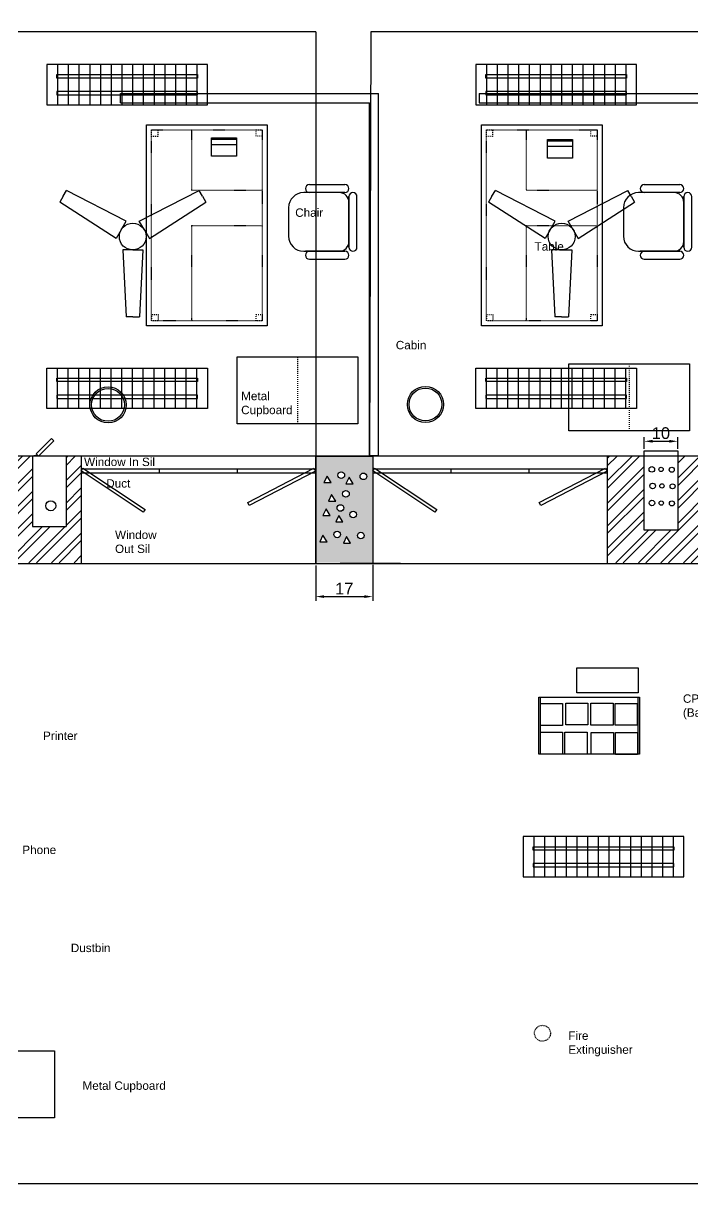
# Model space of a CAD drawing. Header units: inches. Extents: x 5333 to 6203, y 4449 to 5023.
# Drawn here: x 5533.9 to 5733.7, y 4449.1 to 4795.4 of the extents above; entities that cross this region are included whole.
import ezdxf

# ---------------------------------------------------------------- set-up
doc = ezdxf.new("R2010")
doc.units = ezdxf.units.IN
doc.header["$LTSCALE"] = 0.01
doc.linetypes.add('ACAD_ISO03W100', pattern=[30, 12, -18])
for name, color, linetype in [('beam', 34, 'Continuous'), ('dimensions', 241, 'Continuous'), ('door cupboard window gate', 30, 'Continuous'), ('fan', 200, 'Continuous'), ('furniture', 120, 'Continuous'), ('hatch beams', 100, 'Continuous'), ('hatch brick ball', 31, 'Continuous'), ('hatch pillar', 20, 'Continuous'), ('legends', 13, 'Continuous'), ('naming', 157, 'Continuous'), ('new block', 10, 'Continuous'), ('others', 200, 'Continuous'), ('pillars', 130, 'Continuous'), ('walls', 14, 'Continuous'), ('wood', 44, 'Continuous')]:
    doc.layers.add(name, color=color, linetype=linetype)
doc.layers.add('computer', color=7, linetype='Continuous', true_color=0x9fb01c)
doc.layers.add('conduits ed', color=7, linetype='Continuous', true_color=0x00956e)
doc.styles.add('Annotative', font='arial.ttf')
doc.styles.get("Standard").update_dxf_attribs({"font": 'arial.ttf'})
doc.dimstyles.new('ISO-25', dxfattribs={"dimtxt": 3.5, "dimasz": 2.5, "dimexe": 1.25, "dimexo": 0.625, "dimtad": 1, "dimdsep": 46, "dimtxsty": 'Annotative', "dimcen": 2.5, "dimadec": 0, "dimazin": 0, "dimtfac": 1, "dimtmove": 0, "dimatfit": 3, "dimfxl": 1, "dimarcsym": 0})

# ---------------------------------------------------------------- blocks, each defined once
blk = doc.blocks.new('*U2')
at = {"layer": 'fan'}
for p, q in [((0, 10), (-3, 10)), ((-3, 10), (-2, -10)), ((0, 10), (3, 10)), ((3, 10), (2, -10)), ((0, -10), (-2, -10)), ((0, -10), (2, -10))]:
    blk.add_line(p, q, dxfattribs=at)
blk = doc.blocks.new('*U3')
at = {"layer": 'fan', "color": 0, "linetype": 'ByBlock', "lineweight": -2, "transparency": 16777216}
for p, rotation in [((5427.43, 4874.12), 240), ((5451.68, 4874.12), 120)]:
    blk.add_blockref('*U2', p, dxfattribs=dict(at, rotation=rotation))
blk.add_blockref('*U2', (5439.56, 4853.12), dxfattribs=at)
blk = doc.blocks.new('fan')
at = {"layer": 'fan'}
blk.add_circle((5439.56, 4867.12), 4, dxfattribs=at)
blk.add_blockref('*U3', (0, 0), dxfattribs=at)
blk = doc.blocks.new('*D22')
at = {"layer": 'Defpoints', "color": 0, "linetype": 'Continuous', "lineweight": -3, "ltscale": 2, "transparency": 16777216}
for p in [(5621.16, 4634.22), (5638.16, 4634.42), (5638.16, 4624.31)]:
    blk.add_point(p, dxfattribs=at)
at = {"layer": 'dimensions', "color": 0, "linetype": 'Continuous', "lineweight": -2, "ltscale": 2, "transparency": 16777216}
for p, q in [((5621.16, 4633.6), (5621.16, 4623.06)), ((5638.16, 4633.8), (5638.16, 4623.06)), ((5623.66, 4624.31), (5635.66, 4624.31))]:
    blk.add_line(p, q, dxfattribs=at)
at = {"layer": 'dimensions', "color": 0, "linetype": 'Continuous', "lineweight": -3, "ltscale": 2, "transparency": 16777216}
for points in [[(5623.66, 4624.73), (5623.66, 4623.9), (5621.16, 4624.31)], [(5635.66, 4624.73), (5635.66, 4623.9), (5638.16, 4624.31)]]:
    blk.add_solid(points, dxfattribs=at)
at = {"layer": 'dimensions', "color": 0, "linetype": 'Continuous', "lineweight": -3, "ltscale": 2, "transparency": 16777216, "insert": (5629.66, 4626.69), "char_height": 3.5, "attachment_point": 5, "style": 'Annotative'}
blk.add_mtext('17', dxfattribs=at)
blk = doc.blocks.new('*D29')
at = {"layer": 'Defpoints', "color": 0, "linetype": 'Continuous', "lineweight": -3, "ltscale": 2, "transparency": 16777216}
for p in [(5729.16, 4670.66), (5719.16, 4667.81), (5729.16, 4667.81)]:
    blk.add_point(p, dxfattribs=at)
at = {"layer": 'dimensions', "color": 0, "linetype": 'Continuous', "lineweight": -2, "ltscale": 2, "transparency": 16777216}
for p, q in [((5719.16, 4668.43), (5719.16, 4671.91)), ((5721.66, 4670.66), (5726.66, 4670.66)), ((5729.16, 4668.43), (5729.16, 4671.91))]:
    blk.add_line(p, q, dxfattribs=at)
at = {"layer": 'dimensions', "color": 0, "linetype": 'Continuous', "lineweight": -3, "ltscale": 2, "transparency": 16777216}
for points in [[(5721.66, 4671.08), (5721.66, 4670.25), (5719.16, 4670.66)], [(5726.66, 4671.08), (5726.66, 4670.25), (5729.16, 4670.66)]]:
    blk.add_solid(points, dxfattribs=at)
at = {"layer": 'dimensions', "color": 0, "linetype": 'Continuous', "lineweight": -3, "ltscale": 2, "transparency": 16777216, "insert": (5724.16, 4673.08), "char_height": 3.5, "attachment_point": 5, "style": 'Annotative'}
blk.add_mtext('10', dxfattribs=at)

msp = doc.modelspace()

# ---------------------------------------------------------------- hatches: boundary and pattern name
at = {"layer": 'hatch brick ball', "linetype": 'Continuous', "lineweight": -3, "ltscale": 2, "true_color": 0xed1f24}
h = msp.add_hatch(dxfattribs=at)
h.set_pattern_fill('ANSI32', color=240, scale=0.5)
h.set_pattern_definition([(45, (5454.406, 4930.424), (-3.367596, 3.367596), []), (45, (5456.651, 4930.424), (-3.367596, 3.367596), [])])
h.paths.add_polyline_path([(5551.156, 4666.224), (5546.656, 4666.224), (5546.656, 4645.224), (5536.656, 4645.224), (5536.656, 4666.224), (5528.156, 4666.224), (5528.156, 4644.224), (5463.906, 4644.224), (5463.906, 4666.224), (5454.406, 4666.224), (5454.406, 4634.424), (5551.156, 4634.424)])
h.paths.add_polyline_path([(6059.056, 4666.224), (6049.806, 4666.224), (6049.806, 4645.224), (5985.556, 4645.224), (5985.556, 4666.224), (5977.652, 4666.224), (5977.652, 4645.166), (5967.573, 4645.166), (5967.573, 4666.224), (5962.156, 4666.224), (5962.156, 4634.424), (6059.056, 4634.424)])
h.paths.add_polyline_path([(5805.156, 4666.224), (5794.906, 4666.224), (5794.906, 4634.424), (5805.156, 4634.424)])
h.paths.add_polyline_path([(5794.906, 4666.224), (5791.956, 4666.224), (5791.956, 4644.241), (5738.356, 4644.241), (5738.356, 4666.224), (5729.156, 4666.224), (5729.156, 4644.158), (5719.156, 4644.158), (5719.156, 4666.224), (5708.156, 4666.224), (5708.156, 4634.424), (5794.906, 4634.424)])
at = {"layer": 'hatch pillar', "linetype": 'Continuous', "lineweight": -3, "ltscale": 2, "true_color": 0x293189}
h = msp.add_hatch(dxfattribs=at)
h.set_pattern_fill('DOTS', color=177, scale=0.5)
h.set_pattern_definition([(0, (5454.4059, 4930.42406), (0.396875, 0.79375), [0, -0.79375])])
h.paths.add_polyline_path([(5638.156, 4962.424), (5621.156, 4962.424), (5621.156, 4930.424), (5638.156, 4930.424)])
h.paths.add_polyline_path([(5632.856, 4936.644), (5630.723, 4936.644), (5631.65, 4938.589)], flags=16)
h.paths.add_polyline_path([(5634.931, 4938.867, -1), (5636.901, 4938.867, -1)], flags=16)
h.paths.add_polyline_path([(5627.883, 4939.237, -1), (5629.854, 4939.237, -1)], flags=16)
h.paths.add_polyline_path([(5625.808, 4937.014), (5623.675, 4937.014), (5624.603, 4938.959)], flags=16)
h.paths.add_polyline_path([(5630.538, 4942.942), (5628.405, 4942.942), (5629.332, 4944.887)], flags=16)
h.paths.add_polyline_path([(5632.613, 4945.165, -1), (5634.583, 4945.165, -1)], flags=16)
h.paths.add_polyline_path([(5628.811, 4947.11, -1), (5630.781, 4947.11, -1)], flags=16)
h.paths.add_polyline_path([(5626.736, 4944.887), (5624.603, 4944.887), (5625.53, 4946.832)], flags=16)
h.paths.add_polyline_path([(5628.405, 4949.148), (5626.272, 4949.148), (5627.199, 4951.093)], flags=16)
h.paths.add_polyline_path([(5630.48, 4951.37, -1), (5632.45, 4951.37, -1)], flags=16)
h.paths.add_polyline_path([(5633.598, 4954.334), (5631.465, 4954.334), (5632.392, 4956.279)], flags=16)
h.paths.add_polyline_path([(5635.673, 4956.557, -1), (5637.643, 4956.557, -1)], flags=16)
h.paths.add_polyline_path([(5627.014, 4954.705), (5624.881, 4954.705), (5625.808, 4956.65)], flags=16)
h.paths.add_polyline_path([(5629.089, 4956.928, -1), (5631.059, 4956.928, -1)], flags=16)
h.paths.add_polyline_path([(5892.156, 4962.424), (5875.156, 4962.424), (5875.156, 4935.795), (5876.083, 4937.74), (5877.289, 4935.795), (5875.156, 4935.795), (5875.156, 4930.424), (5892.156, 4930.424)])
h.paths.add_polyline_path([(5886.064, 4943.945, -1), (5884.093, 4943.945, -1)], flags=16)
h.paths.add_polyline_path([(5881.961, 4950.151, -1), (5883.931, 4950.151, -1)], flags=16)
h.paths.add_polyline_path([(5885.079, 4953.115), (5882.946, 4953.115), (5883.873, 4955.06)], flags=16)
h.paths.add_polyline_path([(5880.291, 4945.89, -1), (5882.261, 4945.89, -1)], flags=16)
h.paths.add_polyline_path([(5887.154, 4955.338, -1), (5889.124, 4955.338, -1)], flags=16)
h.paths.add_polyline_path([(5879.885, 4947.928), (5877.752, 4947.928), (5878.68, 4949.873)], flags=16)
h.paths.add_polyline_path([(5880.813, 4943.667), (5882.018, 4941.722), (5879.885, 4941.722)], flags=16)
h.paths.add_polyline_path([(5880.57, 4955.708, -1), (5882.54, 4955.708, -1)], flags=16)
h.paths.add_polyline_path([(5888.382, 4937.647, -1), (5886.412, 4937.647, -1)], flags=16)
h.paths.add_polyline_path([(5878.216, 4943.667), (5876.083, 4943.667), (5877.011, 4945.612)], flags=16)
h.paths.add_polyline_path([(5878.494, 4953.485), (5876.361, 4953.485), (5877.289, 4955.43)], flags=16)
h.paths.add_polyline_path([(5881.334, 4938.017, -1), (5879.364, 4938.017, -1)], flags=16)
h.paths.add_polyline_path([(5883.131, 4937.369), (5884.337, 4935.424), (5882.204, 4935.424)], flags=16)
h.paths.add_polyline_path([(6157.406, 4962.424), (6139.406, 4962.424), (6139.406, 4930.424), (6157.406, 4930.424)])
h.paths.add_polyline_path([(6152.342, 4944.556, -1), (6150.372, 4944.556, -1)], flags=16)
h.paths.add_polyline_path([(6148.239, 4950.761, -1), (6150.209, 4950.761, -1)], flags=16)
h.paths.add_polyline_path([(6151.357, 4953.725), (6149.224, 4953.725), (6150.151, 4955.67)], flags=16)
h.paths.add_polyline_path([(6148.54, 4946.501, -1), (6146.569, 4946.501, -1)], flags=16)
h.paths.add_polyline_path([(6153.432, 4955.948, -1), (6155.402, 4955.948, -1)], flags=16)
h.paths.add_polyline_path([(6146.163, 4948.538), (6144.031, 4948.538), (6144.958, 4950.483)], flags=16)
h.paths.add_polyline_path([(6147.091, 4944.278), (6148.296, 4942.333), (6146.163, 4942.333)], flags=16)
h.paths.add_polyline_path([(6146.848, 4956.319, -1), (6148.818, 4956.319, -1)], flags=16)
h.paths.add_polyline_path([(6154.66, 4938.257, -1), (6152.69, 4938.257, -1)], flags=16)
h.paths.add_polyline_path([(6144.494, 4944.278), (6142.361, 4944.278), (6143.289, 4946.223)], flags=16)
h.paths.add_polyline_path([(6144.772, 4954.096), (6142.64, 4954.096), (6143.567, 4956.041)], flags=16)
h.paths.add_polyline_path([(6147.612, 4938.628, -1), (6145.642, 4938.628, -1)], flags=16)
h.paths.add_polyline_path([(6149.409, 4937.98), (6150.615, 4936.035), (6148.482, 4936.035)], flags=16)
h.paths.add_polyline_path([(6142.361, 4938.35), (6143.567, 4936.405), (6141.434, 4936.405)], flags=16)
h.paths.add_polyline_path([(6157.406, 4666.224), (6139.406, 4666.224), (6139.406, 4634.424), (6157.406, 4634.424)])
h.paths.add_polyline_path([(6148.621, 4641.824), (6149.548, 4643.769), (6150.754, 4641.824)], flags=16)
h.paths.add_polyline_path([(6145.781, 4644.418, -1), (6147.751, 4644.418, -1)], flags=16)
h.paths.add_polyline_path([(6143.706, 4642.195), (6141.573, 4642.195), (6142.501, 4644.14)], flags=16)
h.paths.add_polyline_path([(6152.829, 4644.047, -1), (6154.799, 4644.047, -1)], flags=16)
h.paths.add_polyline_path([(6148.436, 4648.122), (6146.303, 4648.122), (6147.23, 4650.067)], flags=16)
h.paths.add_polyline_path([(6150.511, 4650.345, -1), (6152.481, 4650.345, -1)], flags=16)
h.paths.add_polyline_path([(6144.633, 4650.067), (6142.501, 4650.067), (6143.428, 4652.013)], flags=16)
h.paths.add_polyline_path([(6146.709, 4652.29, -1), (6148.679, 4652.29, -1)], flags=16)
h.paths.add_polyline_path([(6146.303, 4654.328), (6144.17, 4654.328), (6145.097, 4656.273)], flags=16)
h.paths.add_polyline_path([(6148.378, 4656.551, -1), (6150.348, 4656.551, -1)], flags=16)
h.paths.add_polyline_path([(6149.363, 4659.515), (6150.29, 4661.46), (6151.496, 4659.515)], flags=16)
h.paths.add_polyline_path([(6144.912, 4659.885), (6142.779, 4659.885), (6143.706, 4661.83)], flags=16)
h.paths.add_polyline_path([(6146.987, 4662.108, -1), (6148.957, 4662.108, -1)], flags=16)
h.paths.add_polyline_path([(6153.571, 4661.738, -1), (6155.541, 4661.738, -1)], flags=16)
h.paths.add_polyline_path([(5892.156, 4666.224), (5875.156, 4666.224), (5875.156, 4661.654), (5875.347, 4661.224), (5875.156, 4661.224), (5875.156, 4634.424), (5892.156, 4634.424)])
h.paths.add_polyline_path([(5878.518, 4641.597), (5876.385, 4641.597), (5877.312, 4643.542)], flags=16)
h.paths.add_polyline_path([(5883.433, 4641.227), (5884.36, 4643.172), (5885.565, 4641.227)], flags=16)
h.paths.add_polyline_path([(5880.593, 4643.82, -1), (5882.563, 4643.82, -1)], flags=16)
h.paths.add_polyline_path([(5887.641, 4643.45, -1), (5889.611, 4643.45, -1)], flags=16)
h.paths.add_polyline_path([(5881.114, 4647.525), (5882.042, 4649.47), (5883.247, 4647.525)], flags=16)
h.paths.add_polyline_path([(5879.445, 4649.47), (5877.312, 4649.47), (5878.239, 4651.415)], flags=16)
h.paths.add_polyline_path([(5885.322, 4649.748, -1), (5887.292, 4649.748, -1)], flags=16)
h.paths.add_polyline_path([(5881.52, 4651.693, -1), (5883.49, 4651.693, -1)], flags=16)
h.paths.add_polyline_path([(5878.981, 4653.731), (5879.909, 4655.676), (5881.114, 4653.731)], flags=16)
h.paths.add_polyline_path([(5883.189, 4655.954, -1), (5885.16, 4655.954, -1)], flags=16)
h.paths.add_polyline_path([(5884.174, 4658.917), (5885.102, 4660.863), (5886.307, 4658.917)], flags=16)
h.paths.add_polyline_path([(5879.723, 4659.288), (5877.59, 4659.288), (5878.518, 4661.233)], flags=16)
h.paths.add_polyline_path([(5881.798, 4661.511, -1), (5883.768, 4661.511, -1)], flags=16)
h.paths.add_polyline_path([(5888.382, 4661.14, -1), (5890.353, 4661.14, -1)], flags=16)
h.paths.add_polyline_path([(5638.156, 4666.224), (5621.156, 4666.224), (5621.156, 4634.424), (5638.156, 4634.424)])
h.paths.add_polyline_path([(5631.568, 4640.286), (5629.435, 4640.286), (5630.363, 4642.231)], flags=16)
h.paths.add_polyline_path([(5633.643, 4642.509, -1), (5635.614, 4642.509, -1)], flags=16)
h.paths.add_polyline_path([(5626.595, 4642.879, -1), (5628.566, 4642.879, -1)], flags=16)
h.paths.add_polyline_path([(5624.52, 4640.656), (5622.387, 4640.656), (5623.315, 4642.601)], flags=16)
h.paths.add_polyline_path([(5629.25, 4646.584), (5627.117, 4646.584), (5628.044, 4648.529)], flags=16)
h.paths.add_polyline_path([(5631.325, 4648.807, -1), (5633.295, 4648.807, -1)], flags=16)
h.paths.add_polyline_path([(5627.523, 4650.752, -1), (5629.493, 4650.752, -1)], flags=16)
h.paths.add_polyline_path([(5625.448, 4648.529), (5623.315, 4648.529), (5624.242, 4650.474)], flags=16)
h.paths.add_polyline_path([(5627.117, 4652.79), (5624.984, 4652.79), (5625.911, 4654.735)], flags=16)
h.paths.add_polyline_path([(5629.192, 4655.013, -1), (5631.162, 4655.013, -1)], flags=16)
h.paths.add_polyline_path([(5632.31, 4657.976), (5630.177, 4657.976), (5631.104, 4659.922)], flags=16)
h.paths.add_polyline_path([(5634.385, 4660.199, -1), (5636.355, 4660.199, -1)], flags=16)
h.paths.add_polyline_path([(5625.726, 4658.347), (5623.593, 4658.347), (5624.52, 4660.292)], flags=16)
h.paths.add_polyline_path([(5627.801, 4660.57, -1), (5629.771, 4660.57, -1)], flags=16)
h.paths.add_polyline_path([(5384.406, 4666.224), (5367.406, 4666.224), (5367.406, 4641.33), (5368.333, 4643.275), (5369.539, 4641.33), (5367.406, 4641.33), (5367.406, 4634.424), (5384.406, 4634.424)])
h.paths.add_polyline_path([(5376.587, 4640.96), (5374.454, 4640.96), (5375.381, 4642.905)], flags=16)
h.paths.add_polyline_path([(5378.662, 4643.183, -1), (5380.632, 4643.183, -1)], flags=16)
h.paths.add_polyline_path([(5371.614, 4643.553, -1), (5373.584, 4643.553, -1)], flags=16)
h.paths.add_polyline_path([(5374.268, 4647.258), (5372.135, 4647.258), (5373.063, 4649.203)], flags=16)
h.paths.add_polyline_path([(5376.343, 4649.481, -1), (5378.314, 4649.481, -1)], flags=16)
h.paths.add_polyline_path([(5372.541, 4651.426, -1), (5374.511, 4651.426, -1)], flags=16)
h.paths.add_polyline_path([(5370.466, 4649.203), (5368.333, 4649.203), (5369.261, 4651.148)], flags=16)
h.paths.add_polyline_path([(5372.135, 4653.464), (5370.002, 4653.464), (5370.93, 4655.409)], flags=16)
h.paths.add_polyline_path([(5374.211, 4655.687, -1), (5376.181, 4655.687, -1)], flags=16)
h.paths.add_polyline_path([(5377.329, 4658.65), (5375.196, 4658.65), (5376.123, 4660.596)], flags=16)
h.paths.add_polyline_path([(5379.404, 4660.873, -1), (5381.374, 4660.873, -1)], flags=16)
h.paths.add_polyline_path([(5370.744, 4659.021), (5368.611, 4659.021), (5369.539, 4660.966)], flags=16)
h.paths.add_polyline_path([(5372.82, 4661.244, -1), (5374.79, 4661.244, -1)], flags=16)

# ---------------------------------------------------------------- linework, layer by layer
at = {"layer": 'beam'}
for p, q in [((5621.156, 4792.824), (5511.656, 4792.824)), ((5621.156, 4792.824), (5621.156, 4666.424)), ((5637.635, 4792.824), (5637.156, 4666.424)), ((5751.156, 4792.824), (5637.635, 4792.824))]:
    msp.add_line(p, q, dxfattribs=at)
at = {"layer": 'computer', "lineweight": -3, "ltscale": 2}
msp.add_arc((5537.529, 4663.671), 2.699, 71.1217, 108.8783, dxfattribs=at)
at = {"layer": 'conduits ed', "linetype": 'Continuous', "lineweight": -3, "ltscale": 2}
msp.add_lwpolyline([(5719.156, 4667.808), (5729.156, 4667.808), (5729.156, 4644.158), (5719.156, 4644.158)], close=True, dxfattribs=at)
for centre, radius in [((5721.43, 4662.271), 0.827), ((5724.197, 4662.271), 0.647), ((5727.39, 4662.165), 0.745), ((5721.68, 4657.332), 0.827), ((5724.446, 4657.332), 0.647), ((5727.639, 4657.226), 0.745), ((5721.479, 4652.234), 0.827), ((5724.246, 4652.234), 0.647), ((5727.439, 4652.128), 0.745)]:
    msp.add_circle(centre, radius, dxfattribs=at)
at = {"layer": 'door cupboard window gate'}
for points in [[(5538.402, 4666.224), (5542.998, 4670.82), (5542.291, 4671.527), (5537.695, 4666.931)], [(5551.711, 4662.674), (5570.258, 4650.292), (5569.703, 4649.46), (5551.156, 4661.842)], [(5621.085, 4661.787), (5601.311, 4651.477), (5600.849, 4652.364), (5620.622, 4662.674)], [(5638.711, 4662.674), (5657.258, 4650.292), (5656.703, 4649.46), (5638.156, 4661.842)], [(5708.085, 4661.787), (5688.311, 4651.477), (5687.849, 4652.364), (5707.622, 4662.674)]]:
    msp.add_lwpolyline(points, close=True, dxfattribs=at)
at = {"layer": 'fan'}
for p, q in [((5588.906, 4783.069), (5540.906, 4783.069)), ((5540.906, 4783.069), (5540.906, 4771.069)), ((5544.106, 4783.069), (5544.106, 4771.069)), ((5544.106, 4783.069), (5544.106, 4771.069)), ((5547.306, 4783.069), (5547.306, 4771.069)), ((5550.506, 4783.069), (5550.506, 4771.069)), ((5553.706, 4783.069), (5553.706, 4771.069)), ((5556.906, 4783.069), (5556.906, 4771.069)), ((5560.106, 4783.069), (5560.106, 4771.069)), ((5563.306, 4783.069), (5563.306, 4771.069)), ((5566.506, 4783.069), (5566.506, 4771.069)), ((5569.706, 4783.069), (5569.706, 4771.069)), ((5572.906, 4783.069), (5572.906, 4771.069)), ((5576.106, 4783.069), (5576.106, 4771.069)), ((5579.306, 4783.069), (5579.306, 4771.069)), ((5582.506, 4783.069), (5582.506, 4771.069)), ((5585.706, 4783.069), (5585.706, 4771.069)), ((5588.906, 4771.069), (5588.906, 4783.069)), ((5716.886, 4783.069), (5668.886, 4783.069)), ((5668.886, 4783.069), (5668.886, 4771.069)), ((5672.086, 4783.069), (5672.086, 4771.069)), ((5672.086, 4783.069), (5672.086, 4771.069)), ((5675.286, 4783.069), (5675.286, 4771.069)), ((5678.486, 4783.069), (5678.486, 4771.069)), ((5681.686, 4783.069), (5681.686, 4771.069)), ((5684.886, 4783.069), (5684.886, 4771.069)), ((5688.086, 4783.069), (5688.086, 4771.069)), ((5691.286, 4783.069), (5691.286, 4771.069)), ((5694.486, 4783.069), (5694.486, 4771.069)), ((5697.686, 4783.069), (5697.686, 4771.069)), ((5700.886, 4783.069), (5700.886, 4771.069)), ((5704.086, 4783.069), (5704.086, 4771.069)), ((5707.286, 4783.069), (5707.286, 4771.069)), ((5710.486, 4783.069), (5710.486, 4771.069)), ((5713.686, 4783.069), (5713.686, 4771.069)), ((5716.886, 4771.069), (5716.886, 4783.069)), ((5540.906, 4771.069), (5588.906, 4771.069)), ((5668.886, 4771.069), (5716.886, 4771.069)), ((5540.906, 4692.469), (5588.906, 4692.469)), ((5540.906, 4680.469), (5540.906, 4692.469)), ((5544.106, 4680.469), (5544.106, 4692.469)), ((5544.106, 4680.469), (5544.106, 4692.469)), ((5547.306, 4680.469), (5547.306, 4692.469)), ((5550.506, 4680.469), (5550.506, 4692.469)), ((5553.706, 4680.469), (5553.706, 4692.469)), ((5556.906, 4680.469), (5556.906, 4692.469)), ((5560.106, 4680.469), (5560.106, 4692.469)), ((5563.306, 4680.469), (5563.306, 4692.469)), ((5566.506, 4680.469), (5566.506, 4692.469)), ((5569.706, 4680.469), (5569.706, 4692.469)), ((5572.906, 4680.469), (5572.906, 4692.469)), ((5576.106, 4680.469), (5576.106, 4692.469)), ((5579.306, 4680.469), (5579.306, 4692.469)), ((5582.506, 4680.469), (5582.506, 4692.469)), ((5585.706, 4680.469), (5585.706, 4692.469)), ((5588.906, 4692.469), (5588.906, 4680.469)), ((5668.886, 4692.469), (5716.886, 4692.469)), ((5668.886, 4680.469), (5668.886, 4692.469)), ((5672.086, 4680.469), (5672.086, 4692.469)), ((5672.086, 4680.469), (5672.086, 4692.469)), ((5675.286, 4680.469), (5675.286, 4692.469)), ((5678.486, 4680.469), (5678.486, 4692.469)), ((5681.686, 4680.469), (5681.686, 4692.469)), ((5684.886, 4680.469), (5684.886, 4692.469)), ((5688.086, 4680.469), (5688.086, 4692.469)), ((5691.286, 4680.469), (5691.286, 4692.469)), ((5694.486, 4680.469), (5694.486, 4692.469)), ((5697.686, 4680.469), (5697.686, 4692.469)), ((5700.886, 4680.469), (5700.886, 4692.469)), ((5704.086, 4680.469), (5704.086, 4692.469)), ((5707.286, 4680.469), (5707.286, 4692.469)), ((5710.486, 4680.469), (5710.486, 4692.469)), ((5713.686, 4680.469), (5713.686, 4692.469)), ((5716.886, 4692.469), (5716.886, 4680.469)), ((5588.906, 4680.469), (5540.906, 4680.469)), ((5716.886, 4680.469), (5668.886, 4680.469)), ((5731.04, 4552.68), (5683.04, 4552.68)), ((5683.04, 4552.68), (5683.04, 4540.68)), ((5686.24, 4552.68), (5686.24, 4540.68)), ((5686.24, 4552.68), (5686.24, 4540.68)), ((5689.44, 4552.68), (5689.44, 4540.68)), ((5692.64, 4552.68), (5692.64, 4540.68)), ((5695.84, 4552.68), (5695.84, 4540.68)), ((5699.04, 4552.68), (5699.04, 4540.68)), ((5702.24, 4552.68), (5702.24, 4540.68)), ((5705.44, 4552.68), (5705.44, 4540.68)), ((5708.64, 4552.68), (5708.64, 4540.68)), ((5711.84, 4552.68), (5711.84, 4540.68)), ((5715.04, 4552.68), (5715.04, 4540.68)), ((5718.24, 4552.68), (5718.24, 4540.68)), ((5721.44, 4552.68), (5721.44, 4540.68)), ((5724.64, 4552.68), (5724.64, 4540.68)), ((5727.84, 4552.68), (5727.84, 4540.68)), ((5731.04, 4540.68), (5731.04, 4552.68)), ((5683.04, 4540.68), (5731.04, 4540.68))]:
    msp.add_line(p, q, dxfattribs=at)
for points in [[(5543.906, 4780.069), (5585.906, 4780.069), (5585.906, 4779.069), (5543.906, 4779.069)], [(5671.886, 4780.069), (5713.886, 4780.069), (5713.886, 4779.069), (5671.886, 4779.069)], [(5543.906, 4774.069), (5585.906, 4774.069), (5585.906, 4775.069), (5543.906, 4775.069)], [(5671.886, 4774.069), (5713.886, 4774.069), (5713.886, 4775.069), (5671.886, 4775.069)], [(5543.906, 4689.469), (5585.906, 4689.469), (5585.906, 4688.469), (5543.906, 4688.469)], [(5671.886, 4689.469), (5713.886, 4689.469), (5713.886, 4688.469), (5671.886, 4688.469)], [(5543.906, 4683.469), (5585.906, 4683.469), (5585.906, 4684.469), (5543.906, 4684.469)], [(5671.886, 4683.469), (5713.886, 4683.469), (5713.886, 4684.469), (5671.886, 4684.469)], [(5686.04, 4549.68), (5728.04, 4549.68), (5728.04, 4548.68), (5686.04, 4548.68)], [(5686.04, 4543.68), (5728.04, 4543.68), (5728.04, 4544.68), (5686.04, 4544.68)]]:
    msp.add_lwpolyline(points, close=True, dxfattribs=at)
at = {"layer": 'furniture', "linetype": 'ACAD_ISO03W100'}
for p, q in [((5572.182, 4763.57), (5605.182, 4763.57)), ((5572.182, 4706.57), (5572.182, 4763.57)), ((5584.049, 4763.57), (5584.049, 4745.57)), ((5605.182, 4763.57), (5605.182, 4706.57)), ((5672.094, 4763.57), (5705.094, 4763.57)), ((5672.094, 4706.57), (5672.094, 4763.57)), ((5683.961, 4763.57), (5683.961, 4745.57)), ((5705.094, 4763.57), (5705.094, 4706.57)), ((5584.049, 4745.57), (5605.182, 4745.57)), ((5683.961, 4745.57), (5705.094, 4745.57)), ((5584.049, 4735.07), (5605.182, 4735.07)), ((5584.049, 4735.07), (5584.049, 4706.57)), ((5683.961, 4735.07), (5705.094, 4735.07)), ((5683.961, 4735.07), (5683.961, 4706.57)), ((5605.182, 4706.57), (5572.182, 4706.57)), ((5705.094, 4706.57), (5672.094, 4706.57))]:
    msp.add_line(p, q, dxfattribs=at)
at = {"layer": 'furniture', "linetype": 'ACAD_ISO03W100', "lineweight": -3, "ltscale": 2}
for p, q in [((5615.756, 4695.839), (5615.756, 4675.839)), ((5714.68, 4693.784), (5714.68, 4673.784))]:
    msp.add_line(p, q, dxfattribs=at)
at = {"layer": 'furniture'}
for points in [[(5570.682, 4765.07), (5606.682, 4765.07), (5606.682, 4705.07), (5570.682, 4705.07)], [(5670.594, 4765.07), (5706.594, 4765.07), (5706.594, 4705.07), (5670.594, 4705.07)]]:
    msp.add_lwpolyline(points, close=True, dxfattribs=at)
at = {"layer": 'furniture', "linetype": 'ACAD_ISO03W100', "lineweight": -3, "ltscale": 2}
for points in [[(5574.02, 4761.66), (5572.182, 4761.66), (5572.182, 4763.566), (5574.02, 4763.566)], [(5605.182, 4761.664), (5603.343, 4761.664), (5603.343, 4763.571), (5605.182, 4763.571)], [(5673.932, 4761.66), (5672.094, 4761.66), (5672.094, 4763.566), (5673.932, 4763.566)], [(5705.094, 4761.664), (5703.255, 4761.664), (5703.255, 4763.571), (5705.094, 4763.571)], [(5574.121, 4706.57), (5572.282, 4706.57), (5572.282, 4708.476), (5574.121, 4708.476)], [(5605.182, 4706.57), (5603.343, 4706.57), (5603.343, 4708.476), (5605.182, 4708.476)], [(5674.033, 4706.57), (5672.194, 4706.57), (5672.194, 4708.476), (5674.033, 4708.476)], [(5705.094, 4706.57), (5703.255, 4706.57), (5703.255, 4708.476), (5705.094, 4708.476)]]:
    msp.add_lwpolyline(points, close=True, dxfattribs=at)
at = {"layer": 'furniture'}
for points in [[(5629.867, 4744.866), (5617.567, 4744.866)], [(5629.867, 4744.866), (5618.067, 4744.866)], [(5619.267, 4747.266), (5629.867, 4747.266)], [(5729.779, 4744.866), (5717.479, 4744.866)], [(5729.779, 4744.866), (5717.979, 4744.866)], [(5719.179, 4747.266), (5729.779, 4747.266)], [(5631.067, 4728.566), (5631.067, 4743.666)], [(5631.067, 4743.666), (5631.067, 4728.566)], [(5633.467, 4728.566), (5633.467, 4743.666)], [(5730.979, 4728.566), (5730.979, 4743.666)], [(5730.979, 4743.666), (5730.979, 4728.566)], [(5733.379, 4728.566), (5733.379, 4743.666)], [(5613.067, 4740.366), (5613.067, 4731.866)], [(5712.979, 4740.366), (5712.979, 4731.866)], [(5617.567, 4727.366), (5629.867, 4727.366)], [(5629.867, 4727.366), (5618.067, 4727.366)], [(5619.267, 4724.966), (5629.867, 4724.966)], [(5717.479, 4727.366), (5729.779, 4727.366)], [(5729.779, 4727.366), (5717.979, 4727.366)], [(5719.179, 4724.966), (5729.779, 4724.966)]]:
    msp.add_lwpolyline(points, dxfattribs=at)
at = {"layer": 'furniture', "lineweight": -3, "ltscale": 2}
for points in [[(5597.756, 4695.839), (5633.756, 4695.839), (5633.756, 4675.839), (5597.756, 4675.839)], [(5696.68, 4693.784), (5732.68, 4693.784), (5732.68, 4673.784), (5696.68, 4673.784)], [(5507.216, 4488.737), (5543.216, 4488.737), (5543.216, 4468.737), (5507.216, 4468.737)]]:
    msp.add_lwpolyline(points, close=True, dxfattribs=at)
at = {"layer": 'furniture'}
for centre, radius, start, end in [((5617.567, 4740.366), 4.5, 90, 180), ((5619.267, 4746.066), 1.2, 90, 270), ((5628.175, 4741.974), 2.892, 0, 90), ((5629.867, 4746.066), 1.2, 270, 90), ((5632.267, 4743.666), 1.2, 0, 180), ((5717.479, 4740.366), 4.5, 90, 180), ((5719.179, 4746.066), 1.2, 90, 270), ((5728.087, 4741.974), 2.892, 0, 90), ((5729.779, 4746.066), 1.2, 270, 90), ((5732.179, 4743.666), 1.2, 0, 180), ((5617.567, 4731.866), 4.5, 180, 270), ((5717.479, 4731.866), 4.5, 180, 270), ((5628.175, 4730.258), 2.892, 270, 0), ((5632.267, 4728.566), 1.2, 180, 0), ((5728.087, 4730.258), 2.892, 270, 0), ((5732.179, 4728.566), 1.2, 180, 0), ((5619.267, 4726.166), 1.2, 90, 270), ((5629.867, 4726.166), 1.2, 270, 90), ((5719.179, 4726.166), 1.2, 90, 270), ((5729.779, 4726.166), 1.2, 270, 90)]:
    msp.add_arc(centre, radius, start, end, dxfattribs=at)
at = {"layer": 'hatch beams'}
msp.add_circle((5542.083, 4651.419), 1.5, dxfattribs=at)
at = {"layer": 'hatch pillar', "linetype": 'Continuous', "lineweight": -3, "ltscale": 2}
for p, q in [((5624.52, 4660.292), (5623.593, 4658.347)), ((5623.593, 4658.347), (5625.726, 4658.347)), ((5625.726, 4658.347), (5624.52, 4660.292)), ((5631.104, 4659.922), (5630.177, 4657.976)), ((5632.31, 4657.976), (5631.104, 4659.922)), ((5630.177, 4657.976), (5632.31, 4657.976)), ((5625.911, 4654.735), (5624.984, 4652.79)), ((5624.984, 4652.79), (5627.117, 4652.79)), ((5627.117, 4652.79), (5625.911, 4654.735)), ((5624.242, 4650.474), (5623.315, 4648.529)), ((5623.315, 4648.529), (5625.448, 4648.529)), ((5625.448, 4648.529), (5624.242, 4650.474)), ((5628.044, 4648.529), (5627.117, 4646.584)), ((5629.25, 4646.584), (5628.044, 4648.529)), ((5627.117, 4646.584), (5629.25, 4646.584)), ((5623.315, 4642.601), (5622.387, 4640.656)), ((5624.52, 4640.656), (5623.315, 4642.601)), ((5630.363, 4642.231), (5629.435, 4640.286)), ((5631.568, 4640.286), (5630.363, 4642.231)), ((5622.387, 4640.656), (5624.52, 4640.656)), ((5629.435, 4640.286), (5631.568, 4640.286))]:
    msp.add_line(p, q, dxfattribs=at)
for centre in [(5628.786, 4660.57), (5635.37, 4660.199), (5630.177, 4655.013), (5628.508, 4650.752), (5632.31, 4648.807), (5627.581, 4642.879), (5634.628, 4642.509)]:
    msp.add_circle(centre, 0.985, dxfattribs=at)
at = {"layer": 'legends', "linetype": 'Continuous', "lineweight": -3, "ltscale": 2}
msp.add_lwpolyline([(5333.07, 5022.847), (6203.475, 5022.847), (6203.475, 4449.084), (5333.07, 4449.084)], close=True, dxfattribs=at)
at = {"layer": 'new block'}
msp.add_line((6157.406, 4666.224), (5367.406, 4666.224), dxfattribs=at)
at = {"layer": 'others'}
for p, q in [((5590.058, 4761.211), (5597.558, 4761.211)), ((5590.058, 4755.711), (5590.058, 4761.211)), ((5590.058, 4760.811), (5597.558, 4760.811)), ((5590.058, 4759.211), (5597.558, 4759.211)), ((5597.558, 4761.211), (5597.558, 4755.711)), ((5690.293, 4760.692), (5697.793, 4760.692)), ((5690.293, 4755.192), (5690.293, 4760.692)), ((5690.293, 4760.292), (5697.793, 4760.292)), ((5690.293, 4758.692), (5697.793, 4758.692)), ((5697.793, 4760.692), (5697.793, 4755.192)), ((5597.558, 4755.711), (5590.058, 4755.711)), ((5697.793, 4755.192), (5690.293, 4755.192)), ((5687.738, 4594.322), (5717.738, 4594.322)), ((5687.738, 4577.322), (5687.738, 4594.322)), ((5688.238, 4577.322), (5688.238, 4594.322)), ((5717.238, 4594.322), (5717.238, 4577.322)), ((5717.738, 4594.322), (5717.738, 4577.322)), ((5717.738, 4577.322), (5687.738, 4577.322))]:
    msp.add_line(p, q, dxfattribs=at)
for points in [[(5699.096, 4603.08), (5717.396, 4603.08), (5717.396, 4595.58), (5699.096, 4595.58)], [(5695.795, 4592.503), (5702.395, 4592.503), (5702.395, 4586.003), (5695.795, 4586.003)], [(5703.28, 4592.475), (5709.88, 4592.475), (5709.88, 4585.975), (5703.28, 4585.975)], [(5688.238, 4592.392), (5694.838, 4592.392), (5694.838, 4585.892), (5688.238, 4585.892)], [(5710.501, 4592.401), (5717.101, 4592.401), (5717.101, 4585.901), (5710.501, 4585.901)], [(5688.238, 4583.822), (5694.838, 4583.822), (5694.838, 4577.322), (5688.238, 4577.322)], [(5695.529, 4583.822), (5702.129, 4583.822), (5702.129, 4577.322), (5695.529, 4577.322)], [(5703.381, 4583.791), (5709.981, 4583.791), (5709.981, 4577.291), (5703.381, 4577.291)], [(5710.602, 4583.717), (5717.202, 4583.717), (5717.202, 4577.217), (5710.602, 4577.217)]]:
    msp.add_lwpolyline(points, close=True, dxfattribs=at)
for centre, radius in [((5559.186, 4681.522), 5.4), ((5559.186, 4681.522), 4.9), ((5653.893, 4681.657), 5.4), ((5653.893, 4681.657), 4.9)]:
    msp.add_circle(centre, radius, dxfattribs=at)
at = {"layer": 'others', "linetype": 'ACAD_ISO03W100'}
msp.add_circle((5688.817, 4493.994), 2.38, dxfattribs=at)
at = {"layer": 'pillars'}
for p, q in [((5621.156, 4666.224), (5638.156, 4666.224)), ((5621.156, 4634.224), (5621.156, 4666.224)), ((5638.156, 4666.224), (5638.156, 4634.224))]:
    msp.add_line(p, q, dxfattribs=at)
at = {"layer": 'walls'}
for p, q in [((5536.656, 4666.224), (5536.656, 4645.224)), ((5546.656, 4666.224), (5546.656, 4645.224)), ((5551.156, 4666.224), (5551.156, 4634.224)), ((5621.156, 4666.224), (5621.156, 4634.224)), ((5708.156, 4666.224), (5708.156, 4634.224)), ((5551.156, 4662.474), (5621.156, 4662.474)), ((5574.456, 4662.474), (5574.456, 4661.224)), ((5597.756, 4662.474), (5597.756, 4661.224)), ((5638.156, 4662.474), (5708.156, 4662.474)), ((5661.456, 4662.474), (5661.456, 4661.224)), ((5684.756, 4662.474), (5684.756, 4661.224)), ((5551.156, 4661.224), (5621.156, 4661.224)), ((5638.156, 4661.224), (5708.156, 4661.224)), ((5536.656, 4645.224), (5546.656, 4645.224)), ((5385.406, 4634.224), (6139.406, 4634.224)), ((5628.406, 4634.224), (5645.406, 4634.224)), ((5628.406, 4634.224), (5645.406, 4634.224)), ((5646.406, 4634.224), (5628.406, 4634.224))]:
    msp.add_line(p, q, dxfattribs=at)
at = {"layer": 'wood'}
for p, q in [((5562.906, 4771.674), (5562.906, 4774.424)), ((5562.906, 4774.424), (5639.906, 4774.424)), ((5639.906, 4666.424), (5639.906, 4774.424)), ((5669.906, 4774.424), (5744.906, 4774.424)), ((5562.906, 4771.674), (5637.156, 4771.674)), ((5637.156, 4666.424), (5637.156, 4771.674)), ((5669.906, 4771.674), (5742.156, 4771.674))]:
    msp.add_line(p, q, dxfattribs=at)
at = {"layer": 'wood', "linetype": 'Continuous', "lineweight": -3, "ltscale": 2}
for p, q in [((5669.906, 4774.424), (5669.906, 4771.674)), ((5637.156, 4666.424), (5639.906, 4666.424))]:
    msp.add_line(p, q, dxfattribs=at)

# ---------------------------------------------------------------- block references
at = {"layer": 'fan'}
for p in [(127, -135.355), (254.98, -135.355)]:
    msp.add_blockref('fan', p, dxfattribs=at)

# ---------------------------------------------------------------- texts
at = {"layer": 'legends', "linetype": 'Continuous', "lineweight": -3, "ltscale": 2, "char_height": 2.5, "attachment_point": 1}
for s, width, insert in [('CPU & UPS\\P(Battery)', 55.70472, (5730.729, 4595.124)), ('Printer', 19.17183, (5539.787, 4584.036)), ('Phone', 20.14888, (5533.606, 4549.994)), ('Dustbin', 54.22606, (5548.076, 4520.729)), ('Fire Extinguisher', 16.62589, (5696.514, 4494.542)), ('Metal Cupboard', 65.53343, (5551.57, 4479.625))]:
    msp.add_mtext_dynamic_manual_height_columns(s, width=width, gutter_width=12.5, heights=[0], dxfattribs=dict(at, insert=insert))
at = {"layer": 'naming', "linetype": 'Continuous', "lineweight": -3, "ltscale": 2, "char_height": 2.5, "attachment_point": 1}
for s, width, heights, insert in [('Chair', 14.04233, [0], (5615.038, 4740.144)), ('Table', 14.51187, [0], (5686.442, 4730.067)), ('Cabin', 45.65724, [0], (5645.048, 4700.619)), ('Metal\\PCupboard', 32.09809, [0], (5598.901, 4685.418)), ('Window In Sil', 27.48262, [6.752], (5552.03, 4665.765)), ('Window \\POut Sil', 31.00945, [0], (5561.268, 4643.996))]:
    msp.add_mtext_dynamic_manual_height_columns(s, width=width, gutter_width=12.5, heights=heights, dxfattribs=dict(at, insert=insert))
at = {"layer": 'naming', "linetype": 'Continuous', "lineweight": -3, "ltscale": 2}
note = msp.add_mtext_dynamic_manual_height_columns('Duct\\P', width=7.46627, gutter_width=12.5, heights=[1.766, 0], dxfattribs=dict(at, insert=(5538.685, 4659.344), char_height=2.5, attachment_point=1))
for column, words in zip(note.columns.linked_columns, ['\\P']):
    column.text = words

# ---------------------------------------------------------------- dimensions: what is measured, and where the dimension line sits
at = {"layer": 'dimensions', "linetype": 'Continuous', "lineweight": -3, "ltscale": 2}
for base, p1, p2, picture, middle in [((5729.156, 4670.665), (5719.156, 4667.808), (5729.156, 4667.808), '*D29', (5724.156, 4673.077)), ((5638.156, 4624.312), (5621.156, 4634.224), (5638.156, 4634.424), '*D22', (5629.656, 4626.694))]:
    dim = msp.add_linear_dim(base=base, p1=p1, p2=p2, dimstyle='ISO-25', dxfattribs=at)
    dim.commit()
    dim.dimension.update_dxf_attribs({"geometry": picture, "text_midpoint": middle})

doc.saveas('drawing.dxf')
